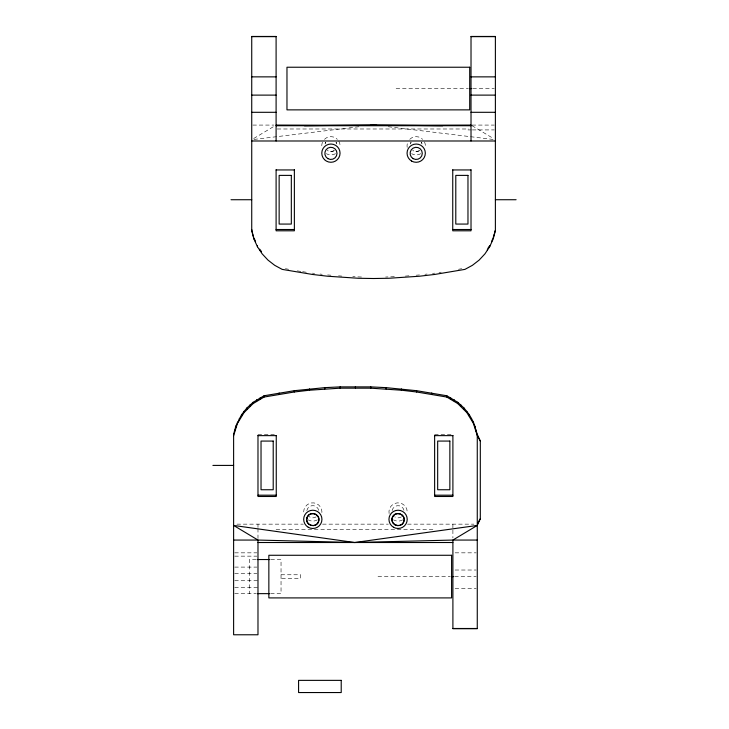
<?xml version="1.0" encoding="UTF-8"?>
<svg xmlns="http://www.w3.org/2000/svg" width="729" height="729" viewBox="0 0 729 729"><rect width="100%" height="100%" fill="white"/><g stroke="black" fill="none" stroke-linecap="round" stroke-linejoin="round"><path stroke-width="0.55" stroke-dasharray="3.65 2.73" d="M325.034 143.977L325.745 142.383M410.309 143.977L411.019 142.383M334.092 150.73L330.92 151.641L327.749 150.73M419.366 150.73L416.195 151.641L413.024 150.73M253.683 138.528L274.15 126.254M458.468 269.283L461.694 268.691M439.022 272.5L441.191 272.181M253.993 139.43L358.896 126.728M424.907 274.295L427.085 274.04M432.516 273.411L434.694 273.156M405.288 276.109L409.652 275.753M416.195 275.207L419.467 274.933M394.353 276.692L385.595 277.02M396.111 88.546L468.31 88.546M472.82 88.546L494.253 88.546M252.845 125.078L273.885 125.078M472.128 125.078L494.271 125.078M277.23 128.987L468.747 128.987M467.972 129.917L471.262 129.917M472.356 129.917L494.28 129.917M257.984 434.338L276.255 434.338M434.63 434.338L452.9 434.338M236.943 524.151L303.31 524.151M322.582 524.151L388.311 524.151M407.575 524.151L473.941 524.151M276.118 529.664L434.766 529.664M234.729 552.837L256.872 552.837M455.115 552.837L476.155 552.837M234.729 556.145L256.872 556.145M256.152 559.535L249.364 559.535L249.364 593.643M270.86 559.535L281.039 559.535L281.039 593.643L270.86 593.643M234.729 567.098L256.872 567.098M455.115 570.023L476.155 570.023M234.729 573.422L256.872 573.422M281.039 574.762L300.53 574.762L300.53 578.416L281.039 578.416M377.996 576.593L450.194 576.593M454.705 576.593L476.137 576.593M234.729 580.731L257.984 580.731M234.729 587.565L257.984 587.565M455.115 588.276L476.155 588.276M234.729 593.588L256.152 593.643M361.511 277.02L352.763 276.692M327.649 274.933L330.92 275.207M338.557 275.835L341.828 276.109M312.422 273.156L314.6 273.411M320.031 274.04L322.209 274.295M388.22 126.728L493.123 139.43M297.259 270.878L301.596 271.525M302.681 271.689L308.094 272.5M285.422 268.691L288.648 269.283M471.991 125.661L493.433 138.528M421.371 142.383L422.082 143.977M336.096 142.383L336.807 143.977M452.9 524.151L452.9 529.664M452.9 530.083L452.9 537.893M257.984 524.151L257.984 527.459M257.984 528.561L257.984 538.494M303.665 511.977A9.14 9.131 0 0 1 313.999 502.928A9.14 9.131 0 0 1 321.626 514.337M317.37 519.886A9.14 9.131 0 0 1 308.239 519.886M316.186 516.815A6.087 6.087 0 0 1 308.495 516.059M306.827 510.573A6.087 6.087 0 0 1 318.783 510.573M401.46 516.815A6.087 6.087 0 0 1 394.699 516.815M392.111 510.573A6.087 6.087 0 0 1 404.057 510.573M402.645 519.886A9.14 9.131 0 0 1 393.514 519.886M389.086 513.562A9.14 9.131 0 0 1 397.287 502.882A9.14 9.131 0 0 1 407.219 511.977M335.486 153.691A9.14 9.131 0 0 1 326.355 153.691M321.781 145.782A9.14 9.131 0 0 1 322.637 141.927M324.46 139.33A9.14 9.131 0 0 1 337.381 139.33M338.83 141.226A9.14 9.131 0 0 1 339.914 147.376M420.761 153.691A9.14 9.131 0 0 1 411.63 153.691M407.201 147.376A9.14 9.131 0 0 1 407.912 141.927M409.734 139.33A9.14 9.131 0 0 1 422.656 139.33M424.478 141.927A9.14 9.131 0 0 1 425.335 145.782M334.301 150.611A6.087 6.087 0 0 1 327.54 150.611M325.289 143.221A6.087 6.087 0 0 1 325.854 142.173M335.987 142.173A6.087 6.087 0 0 1 336.543 143.221M419.576 150.611A6.087 6.087 0 0 1 412.814 150.611M410.564 143.221A6.087 6.087 0 0 1 411.129 142.173M421.262 142.173A6.087 6.087 0 0 1 421.827 143.221"/><path stroke-width="1.09" d="M477.267 434.338L477.267 628.69L452.9 628.69L452.9 540.061L477.267 525.436L480.311 518.711L480.311 441.072L477.267 434.338L473.449 422.173L469.321 414.728L464.045 408.04L457.766 402.299L446.813 395.756L416.578 390.689L386.078 387.646L370.769 386.88L340.115 386.88L324.806 387.646L294.306 390.689L264.071 395.756L253.118 402.299L246.839 408.04L241.563 414.728L235.832 426.119L233.617 434.338L233.617 634.777L257.984 634.777L257.984 540.061L233.617 525.436L354.713 542.513L452.9 540.061L477.267 540.061M233.617 435.632L237.435 423.467L244.06 412.568L253.118 403.593L264.071 397.05L294.306 391.983L309.533 390.206L340.115 388.174L370.769 388.174L401.351 390.206L416.578 391.983L446.813 397.05L457.766 403.593L466.824 412.568L473.449 423.467L477.267 435.632L480.311 441.072M494.672 232.624L495.146 230.546M276.1 140.989L276.1 36.45L251.733 36.45L251.733 230.801L253.947 239.021L257.465 246.776L262.176 253.865L267.98 260.098L274.705 265.32L282.187 269.384L312.422 274.45L327.649 276.227L358.231 278.259L373.558 278.514L388.885 278.259L419.467 276.227L434.694 274.45L464.929 269.384L472.41 265.32L479.135 260.098L484.94 253.865L489.651 246.776L493.169 239.021L495.383 230.801L495.383 36.45L471.016 36.45L471.016 140.989M493.169 237.727L494.435 233.663L494.435 234.957M491.565 241.673L492.768 238.711M477.777 523.24L480.311 518.711M487.993 248.215L489.095 246.393M477.267 525.436L354.713 542.513L257.984 540.061L233.617 540.061M370.177 125.361L471.016 125.078M304.43 125.752L373.558 124.951L442.685 125.752M276.1 125.078L376.939 125.361M251.733 36.65L276.1 36.65M471.016 36.65L495.383 36.65M251.733 76.864L276.1 76.864M471.016 76.864L495.383 76.864M469.44 88.546L471.69 88.546M251.733 95.116L276.1 95.116M471.016 95.116L495.383 95.116M251.733 112.302L276.1 112.302M471.016 112.302L495.383 112.302M276.1 125.725L471.016 125.725M251.733 140.989L495.383 140.989M276.1 169.948L294.37 169.948M452.745 169.948L471.016 169.948M231.011 199.728L251.733 199.728M495.383 199.728L516.105 199.728M276.1 229.507L294.37 229.507M452.745 229.507L471.016 229.507M257.984 435.632L276.255 435.632M434.63 435.632L452.9 435.632M212.895 465.412L233.617 465.412M257.984 495.191L276.255 495.191M434.63 495.191L452.9 495.191M257.984 542.513L452.9 542.513M257.282 559.535L269.73 559.535M451.324 576.593L453.575 576.593M257.282 593.643L269.73 593.643M452.9 628.489L477.267 628.489M260.299 249.983L261.556 251.705M254.348 238.711L255.551 241.673M252.99 234.683L253.947 239.021M251.733 229.507L252.671 233.663M489.651 245.482L489.651 246.776M487.437 249.118L487.437 250.412M476.329 430.183L476.329 431.477M475.053 426.119L475.053 427.413M473.449 422.173L473.449 423.467M471.535 418.364L471.535 419.658M471.016 169.784L471.016 230.801L452.745 230.801L452.745 169.784M469.321 414.728L469.321 416.022M466.824 411.274L466.824 412.568M464.045 408.04L464.045 409.334M461.02 405.042L461.02 406.335M457.766 402.299L457.766 403.593M454.295 399.82L454.295 401.114M452.9 435.468L452.9 496.485L434.63 496.485L434.63 435.468M450.631 397.642L450.631 398.927M446.813 395.756L446.813 397.05M431.741 392.977L431.741 394.261M416.578 390.689L416.578 391.983M401.351 388.912L401.351 390.206M386.078 387.646L386.078 388.94M370.769 386.88L370.769 388.174M355.442 386.625L355.442 387.919M340.115 386.88L340.115 388.174M324.806 387.646L324.806 388.94M309.533 388.912L309.533 390.206M294.37 169.784L294.37 230.801L276.1 230.801L276.1 169.784M294.306 390.689L294.306 391.983M279.152 392.977L279.152 394.261M276.255 435.468L276.255 496.485L257.984 496.485L257.984 435.468M264.071 395.756L264.071 397.05M260.253 397.642L260.253 398.927M259.679 249.118L259.679 250.412M257.465 245.482L257.465 246.776M256.59 399.82L256.59 401.114M253.118 402.299L253.118 403.593M249.865 405.042L249.865 406.335M246.839 408.04L246.839 409.334M244.06 411.274L244.06 412.568M241.563 414.728L241.563 416.022M239.349 418.364L239.349 419.658M237.435 422.173L237.435 423.467M235.832 426.119L235.832 427.413M234.565 430.183L234.565 431.477M306.918 518.009C304.613 525.491 316.951 528.789 318.691 521.162C320.997 513.681 308.659 510.382 306.918 518.009M392.193 518.009C389.887 525.491 402.226 528.789 403.966 521.162C406.272 513.681 393.933 510.382 392.193 518.009M469.704 67.232L286.971 67.232L286.971 109.869L469.704 109.869L469.704 67.232M291.327 175.388L279.143 175.388L279.143 224.067L291.327 224.067L291.327 175.388M467.972 175.388L455.789 175.388L455.789 224.067L467.972 224.067L467.972 175.388M273.211 441.072L261.028 441.072L261.028 489.751L273.211 489.751L273.211 441.072M449.857 441.072L437.673 441.072L437.673 489.751L449.857 489.751L449.857 441.072M451.588 555.27L268.855 555.27L268.855 597.908L451.588 597.908L451.588 555.27M341.218 680.367L298.58 680.367L298.58 692.55L341.218 692.55L341.218 680.367M308.786 524.16A6.087 6.087 0 0 0 318.783 520.77A6.087 6.087 0 0 0 310.846 513.827A6.087 6.087 0 0 0 308.786 524.16M308.239 527.258A9.14 9.131 0 0 0 321.945 519.358A9.14 9.131 0 0 0 308.239 511.448A9.14 9.131 0 0 0 308.239 527.258M393.514 527.258A9.14 9.131 0 0 0 407.219 519.358A9.14 9.131 0 0 0 393.514 511.448A9.14 9.131 0 0 0 393.514 527.258M395.036 524.853A6.087 6.087 0 0 0 404.176 519.586A6.087 6.087 0 0 0 395.036 514.319A6.087 6.087 0 0 0 395.036 524.853M324.46 159.615A9.14 9.131 0 0 0 339.741 155.523A9.14 9.131 0 0 0 328.551 144.342A9.14 9.131 0 0 0 324.46 159.615M327.877 158.649A6.087 6.087 0 0 0 337.008 153.382A6.087 6.087 0 0 0 327.877 148.115A6.087 6.087 0 0 0 327.877 158.649M411.63 161.073A9.14 9.131 0 0 0 425.335 153.163A9.14 9.131 0 0 0 411.63 145.253A9.14 9.131 0 0 0 411.63 161.073M413.152 158.649A6.087 6.087 0 0 0 422.282 153.382A6.087 6.087 0 0 0 413.152 148.115A6.087 6.087 0 0 0 413.152 158.649"/></g></svg>
